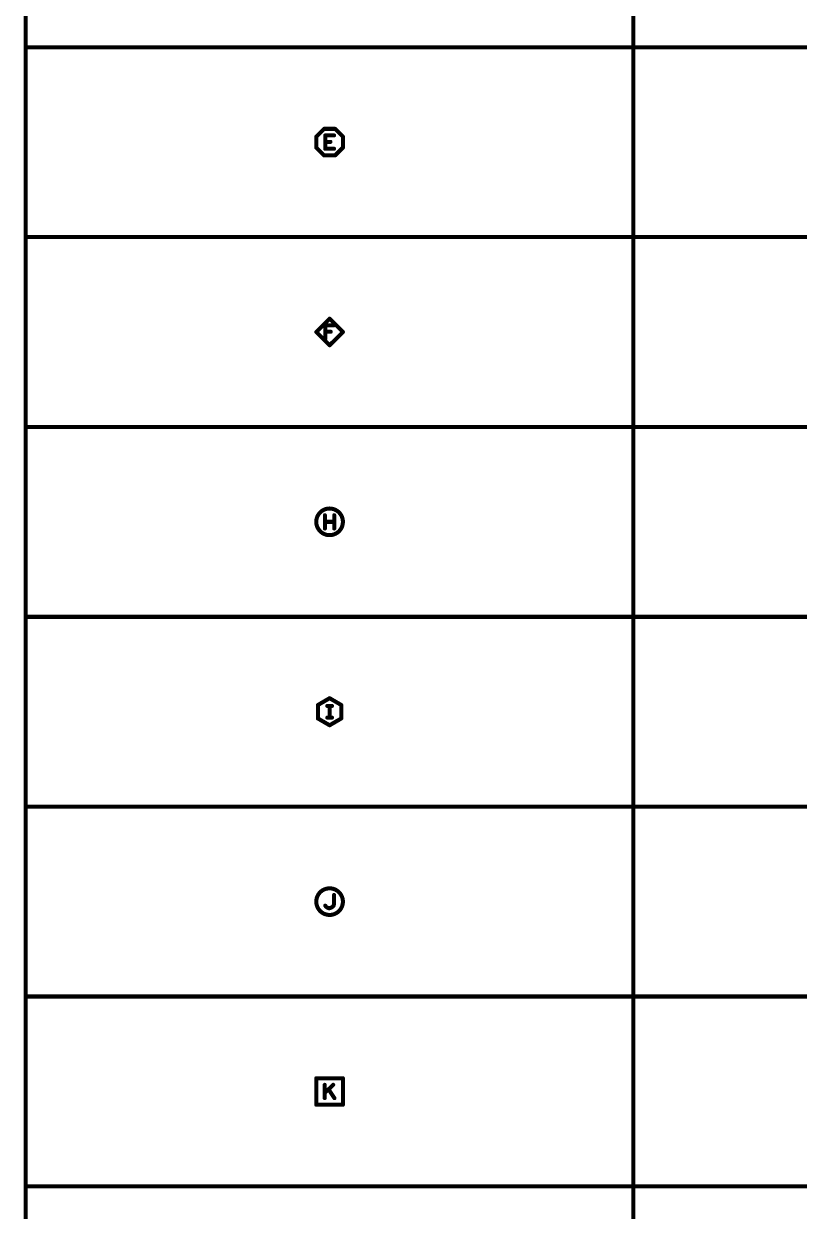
# Model space of a CAD drawing. Extents: x -14.2 to 19.9, y -5.2 to 16.9.
# Drawn here: x 8.73 to 9.877, y 3.248 to 5.005 of the extents above; entities that cross this region are included whole.
import ezdxf

# ---------------------------------------------------------------- set-up
doc = ezdxf.new("R2010")
doc.units = 0
doc.layers.get('0').update_dxf_attribs({"linetype": 'CONTINUOUS'})
doc.layers.add('FAB', color=2, linetype='CONTINUOUS')

# ---------------------------------------------------------------- blocks, each defined once
blk = doc.blocks.new('ROUND_1')
at = {"const_width": 0.003}
blk.add_lwpolyline([(-0.0015, 0, 1), (0.0015, 0, 1)], format="xyb", close=True, dxfattribs=at)

msp = doc.modelspace()

# ---------------------------------------------------------------- linework, layer by layer
at = {"layer": 'FAB', "const_width": 0.006}
for points in [[(8.7328, -0.3686), (8.7328, 6.9063)], [(9.6318, 6.3754), (9.6318, -0.3686)], [(8.7328, 4.9703), (15.4598, 4.9703)], [(9.1742, 4.8495), (9.1626, 4.838)], [(9.1905, 4.8495), (9.1742, 4.8495)], [(9.202, 4.838), (9.1905, 4.8495)], [(9.1626, 4.838), (9.1626, 4.8217)], [(9.1758, 4.82), (9.1758, 4.8397)], [(9.1758, 4.8397), (9.1889, 4.8397)], [(9.1836, 4.8302), (9.1758, 4.8302)], [(9.202, 4.8217), (9.202, 4.838)], [(9.1626, 4.8217), (9.1742, 4.8102)], [(9.1889, 4.82), (9.1758, 4.82)], [(9.1905, 4.8102), (9.202, 4.8217)], [(9.1742, 4.8102), (9.1905, 4.8102)], [(8.7328, 4.6894), (15.4598, 4.6894)], [(9.1626, 4.5488), (9.1823, 4.5685)], [(9.1823, 4.5685), (9.202, 4.5488)], [(9.1823, 4.5292), (9.1626, 4.5488)], [(9.1761, 4.539), (9.1761, 4.5587)], [(9.1761, 4.5587), (9.1886, 4.5587)], [(9.184, 4.5492), (9.1761, 4.5492)], [(9.202, 4.5488), (9.1823, 4.5292)], [(8.7328, 4.4084), (15.4598, 4.4084)], [(9.1754, 4.258), (9.1754, 4.2777)], [(9.1892, 4.2679), (9.1754, 4.2679)], [(9.1892, 4.2777), (9.1892, 4.258)], [(8.7328, 4.1273), (15.4598, 4.1273)], [(9.165, 3.9968), (9.1823, 4.0069)], [(9.1823, 4.0069), (9.1996, 3.9968)], [(9.165, 3.9769), (9.165, 3.9968)], [(9.1789, 3.9955), (9.1858, 3.9955)], [(9.1823, 3.9955), (9.1823, 3.9782)], [(9.1996, 3.9968), (9.1996, 3.9769)], [(9.1823, 3.9668), (9.165, 3.9769)], [(9.1789, 3.9782), (9.1858, 3.9782)], [(9.1996, 3.9769), (9.1823, 3.9668)], [(8.7328, 3.8464), (15.4598, 3.8464)], [(9.1889, 3.7026), (9.1889, 3.7157)], [(9.1758, 3.6999), (9.1774, 3.698)], [(9.1774, 3.698), (9.1794, 3.6967)], [(9.1794, 3.6967), (9.1817, 3.696)], [(9.1817, 3.696), (9.1843, 3.6967)], [(9.1843, 3.6967), (9.1863, 3.698)], [(9.1863, 3.698), (9.1882, 3.6999)], [(9.1882, 3.6999), (9.1889, 3.7026)], [(8.7328, 3.5654), (15.4598, 3.5654)], [(9.1626, 3.4052), (9.1626, 3.4445)], [(9.1626, 3.4445), (9.202, 3.4445)], [(9.202, 3.4445), (9.202, 3.4052)], [(9.1751, 3.415), (9.1751, 3.4347)], [(9.1876, 3.4347), (9.1751, 3.4226)], [(9.1895, 3.415), (9.1807, 3.4281)], [(9.202, 3.4052), (9.1626, 3.4052)], [(8.7328, 3.2843), (15.4598, 3.2843)]]:
    msp.add_lwpolyline(points, dxfattribs=at)
for points in [[(9.1626, 4.2679, 1), (9.202, 4.2679, 1)], [(9.1626, 3.7058, 1), (9.202, 3.7058, 1)]]:
    msp.add_lwpolyline(points, format="xyb", close=True, dxfattribs=at)

# ---------------------------------------------------------------- block references
at = {"layer": 'FAB'}
for p in [(8.7328, 4.9703), (9.1742, 4.8495), (9.1742, 4.8495), (9.1905, 4.8495), (9.1905, 4.8495), (9.1626, 4.838), (9.1626, 4.838), (9.1758, 4.8397), (9.1758, 4.8397), (9.1758, 4.8302), (9.1836, 4.8302), (9.1889, 4.8397), (9.202, 4.838), (9.202, 4.838), (9.1626, 4.8217), (9.1626, 4.8217), (9.1758, 4.82), (9.1758, 4.82), (9.1889, 4.82), (9.202, 4.8217), (9.202, 4.8217), (9.1742, 4.8102), (9.1742, 4.8102), (9.1905, 4.8102), (9.1905, 4.8102), (8.7328, 4.6894), (9.1823, 4.5685), (9.1823, 4.5685), (9.1626, 4.5488), (9.1626, 4.5488), (9.1761, 4.5587), (9.1761, 4.5587), (9.1761, 4.5492), (9.184, 4.5492), (9.1886, 4.5587), (9.202, 4.5488), (9.202, 4.5488), (9.1761, 4.539), (9.1823, 4.5292), (9.1823, 4.5292), (8.7328, 4.4084), (9.1754, 4.2777), (9.1754, 4.2679), (9.1892, 4.2777), (9.1892, 4.2679), (9.1754, 4.258), (9.1892, 4.258), (8.7328, 4.1273), (9.1823, 4.0069), (9.1823, 4.0069), (9.165, 3.9968), (9.165, 3.9968), (9.1789, 3.9955), (9.1823, 3.9955), (9.1858, 3.9955), (9.1996, 3.9968), (9.1996, 3.9968), (9.165, 3.9769), (9.165, 3.9769), (9.1789, 3.9782), (9.1823, 3.9782), (9.1858, 3.9782), (9.1996, 3.9769), (9.1996, 3.9769), (9.1823, 3.9668), (9.1823, 3.9668), (8.7328, 3.8464), (9.1889, 3.7157), (9.1758, 3.6999), (9.1774, 3.698), (9.1774, 3.698), (9.1794, 3.6967), (9.1794, 3.6967), (9.1817, 3.696), (9.1817, 3.696), (9.1843, 3.6967), (9.1843, 3.6967), (9.1863, 3.698), (9.1863, 3.698), (9.1882, 3.6999), (9.1882, 3.6999), (9.1889, 3.7026), (9.1889, 3.7026), (8.7328, 3.5654), (9.1626, 3.4445), (9.1626, 3.4445), (9.202, 3.4445), (9.202, 3.4445), (9.1751, 3.4347), (9.1807, 3.4281), (9.1876, 3.4347), (9.1751, 3.4226), (9.1751, 3.415), (9.1895, 3.415), (9.1626, 3.4052), (9.1626, 3.4052), (9.202, 3.4052), (9.202, 3.4052), (8.7328, 3.2843)]:
    msp.add_blockref('ROUND_1', p, dxfattribs=at)

doc.saveas('drawing.dxf')
